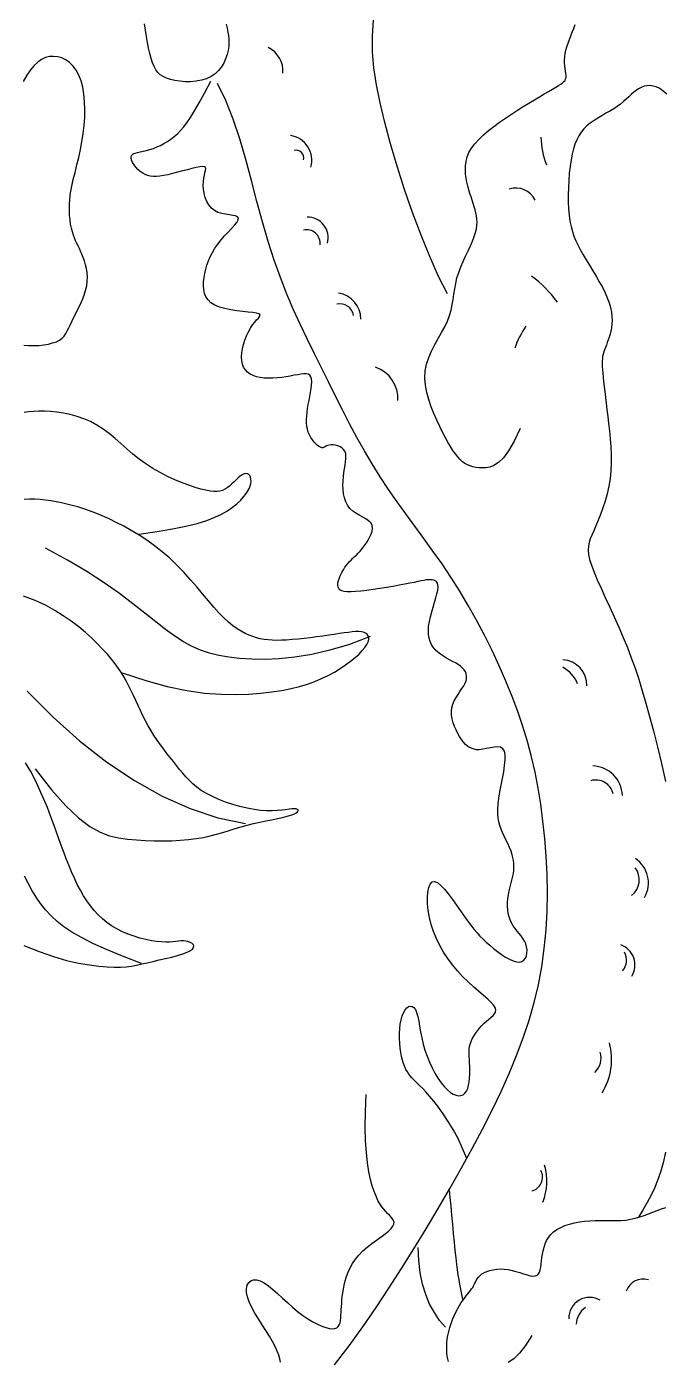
# Model space of a CAD drawing. Extents: x -66030 to 95157, y -13132 to 45879.
# Drawn here: x -26893.6 to -26828.5, y 32214.6 to 32351 of the extents above; entities that cross this region are included whole.
import ezdxf

# ---------------------------------------------------------------- set-up
doc = ezdxf.new("R2010")
doc.units = 0
doc.header["$LTSCALE"] = 100
doc.header["$MEASUREMENT"] = 0
doc.layers.add('7', color=105, linetype='CONTINUOUS')

msp = doc.modelspace()

# ---------------------------------------------------------------- linework, layer by layer
at = {"layer": '7'}
for points in [[(-26873.16, 32351.26), (-26873.07, 32350.84), (-26873, 32350.45), (-26872.94, 32350.08), (-26872.9, 32349.72), (-26872.89, 32349.36), (-26872.91, 32348.98), (-26872.97, 32348.57), (-26873.07, 32348.14), (-26873.22, 32347.71), (-26873.41, 32347.28), (-26873.65, 32346.88), (-26873.95, 32346.5), (-26874.3, 32346.17), (-26874.71, 32345.89), (-26875.18, 32345.67), (-26875.7, 32345.52), (-26876.24, 32345.42), (-26876.8, 32345.37), (-26877.36, 32345.37), (-26877.91, 32345.41), (-26878.42, 32345.49), (-26878.87, 32345.59), (-26879.27, 32345.73), (-26879.61, 32345.89), (-26879.9, 32346.09), (-26880.14, 32346.32), (-26880.35, 32346.6), (-26880.53, 32346.93), (-26880.69, 32347.31), (-26880.83, 32347.75), (-26880.96, 32348.25), (-26881.09, 32348.8), (-26881.21, 32349.39), (-26881.32, 32350), (-26881.41, 32350.64), (-26881.5, 32351.28)], [(-26850.56, 32323.7), (-26851.46, 32325.48), (-26852.36, 32327.5), (-26853.25, 32329.69), (-26854.12, 32332), (-26854.93, 32334.37), (-26855.69, 32336.73), (-26856.37, 32339.03), (-26856.96, 32341.2), (-26857.44, 32343.2), (-26857.81, 32345.05), (-26858.06, 32346.78), (-26858.2, 32348.44), (-26858.21, 32350.05), (-26858.11, 32351.66)], [(-26843.12, 32309.92), (-26843.73, 32308.63), (-26844.3, 32307.65), (-26844.83, 32306.93), (-26845.33, 32306.44), (-26845.8, 32306.14), (-26846.23, 32305.98), (-26846.63, 32305.91), (-26847, 32305.91), (-26847.34, 32305.92), (-26847.66, 32305.96), (-26847.96, 32306.02), (-26848.24, 32306.1), (-26848.5, 32306.21), (-26848.76, 32306.36), (-26849.01, 32306.54), (-26849.25, 32306.77), (-26849.5, 32307.03), (-26849.74, 32307.34), (-26849.99, 32307.69), (-26850.24, 32308.09), (-26850.5, 32308.54), (-26850.77, 32309.03), (-26851.05, 32309.57), (-26851.34, 32310.15), (-26851.64, 32310.78), (-26851.94, 32311.45), (-26852.22, 32312.15), (-26852.47, 32312.88), (-26852.67, 32313.61), (-26852.8, 32314.35), (-26852.86, 32315.09), (-26852.83, 32315.81), (-26852.69, 32316.51), (-26852.46, 32317.19), (-26852.18, 32317.85), (-26851.85, 32318.5), (-26851.5, 32319.12), (-26851.15, 32319.73), (-26850.83, 32320.33), (-26850.55, 32320.91), (-26850.34, 32321.48), (-26850.18, 32322.04), (-26850.07, 32322.59), (-26849.98, 32323.13), (-26849.9, 32323.67), (-26849.81, 32324.22), (-26849.71, 32324.76), (-26849.58, 32325.32), (-26849.4, 32325.88), (-26849.18, 32326.44), (-26848.94, 32327), (-26848.69, 32327.55), (-26848.44, 32328.08), (-26848.21, 32328.6), (-26847.99, 32329.08), (-26847.81, 32329.54), (-26847.68, 32329.95), (-26847.59, 32330.34), (-26847.54, 32330.69), (-26847.52, 32331.03), (-26847.54, 32331.35), (-26847.58, 32331.66), (-26847.64, 32331.96), (-26847.72, 32332.27), (-26847.81, 32332.59), (-26847.92, 32332.92), (-26848.02, 32333.25), (-26848.14, 32333.6), (-26848.25, 32333.96), (-26848.36, 32334.33), (-26848.46, 32334.71), (-26848.56, 32335.1), (-26848.63, 32335.51), (-26848.69, 32335.93), (-26848.72, 32336.35), (-26848.71, 32336.79), (-26848.65, 32337.23), (-26848.53, 32337.68), (-26848.35, 32338.13), (-26848.09, 32338.58), (-26847.76, 32339.03), (-26847.35, 32339.48), (-26846.88, 32339.93), (-26846.36, 32340.37), (-26845.8, 32340.81), (-26845.22, 32341.23), (-26844.62, 32341.65), (-26844.01, 32342.06), (-26843.4, 32342.45), (-26842.8, 32342.83), (-26842.23, 32343.19), (-26841.67, 32343.52), (-26841.15, 32343.84), (-26840.66, 32344.12), (-26840.22, 32344.38), (-26839.83, 32344.61), (-26839.49, 32344.8), (-26839.21, 32344.97), (-26838.97, 32345.11), (-26838.78, 32345.25), (-26838.64, 32345.38), (-26838.53, 32345.51), (-26838.47, 32345.65), (-26838.43, 32345.81), (-26838.43, 32346), (-26838.45, 32346.21), (-26838.48, 32346.45), (-26838.52, 32346.7), (-26838.56, 32346.98), (-26838.58, 32347.27), (-26838.59, 32347.58), (-26838.57, 32347.9), (-26838.52, 32348.24), (-26838.44, 32348.59), (-26838.34, 32348.94), (-26838.21, 32349.31), (-26838.08, 32349.68), (-26837.93, 32350.06), (-26837.79, 32350.44), (-26837.65, 32350.82), (-26837.51, 32351.21)], [(-26893.85, 32318.44), (-26893.35, 32318.41), (-26892.84, 32318.41), (-26892.32, 32318.43), (-26891.81, 32318.49), (-26891.33, 32318.56), (-26890.9, 32318.67), (-26890.52, 32318.8), (-26890.2, 32318.97), (-26889.94, 32319.16), (-26889.73, 32319.38), (-26889.55, 32319.63), (-26889.4, 32319.91), (-26889.25, 32320.22), (-26889.09, 32320.56), (-26888.92, 32320.93), (-26888.73, 32321.32), (-26888.51, 32321.74), (-26888.29, 32322.18), (-26888.07, 32322.63), (-26887.86, 32323.1), (-26887.68, 32323.57), (-26887.53, 32324.04), (-26887.42, 32324.51), (-26887.36, 32324.97), (-26887.35, 32325.42), (-26887.38, 32325.85), (-26887.45, 32326.27), (-26887.54, 32326.67), (-26887.65, 32327.05), (-26887.77, 32327.41), (-26887.91, 32327.73), (-26888.04, 32328.04), (-26888.17, 32328.32), (-26888.3, 32328.59), (-26888.43, 32328.85), (-26888.55, 32329.12), (-26888.66, 32329.4), (-26888.78, 32329.7), (-26888.88, 32330.03), (-26888.97, 32330.4), (-26889.06, 32330.8), (-26889.12, 32331.24), (-26889.17, 32331.72), (-26889.19, 32332.24), (-26889.18, 32332.79), (-26889.14, 32333.38), (-26889.06, 32334.01), (-26888.94, 32334.68), (-26888.79, 32335.37), (-26888.61, 32336.1), (-26888.43, 32336.86), (-26888.24, 32337.63), (-26888.07, 32338.43), (-26887.91, 32339.24), (-26887.77, 32340.07), (-26887.68, 32340.9), (-26887.62, 32341.73), (-26887.6, 32342.54), (-26887.63, 32343.33), (-26887.7, 32344.09), (-26887.82, 32344.8), (-26887.99, 32345.45), (-26888.22, 32346.03), (-26888.49, 32346.54), (-26888.81, 32346.97), (-26889.17, 32347.32), (-26889.55, 32347.6), (-26889.96, 32347.8), (-26890.38, 32347.92), (-26890.8, 32347.96), (-26891.22, 32347.94), (-26891.63, 32347.83), (-26892.03, 32347.65), (-26892.42, 32347.38), (-26892.8, 32347.02), (-26893.18, 32346.57), (-26893.55, 32346.03), (-26893.91, 32345.38)], [(-26848.58, 32235.33), (-26849, 32236.37), (-26849.47, 32237.36), (-26849.96, 32238.28), (-26850.47, 32239.12), (-26850.99, 32239.89), (-26851.48, 32240.58), (-26851.95, 32241.18), (-26852.38, 32241.7), (-26852.76, 32242.13), (-26853.08, 32242.48), (-26853.36, 32242.76), (-26853.61, 32243), (-26853.82, 32243.21), (-26854.01, 32243.39), (-26854.18, 32243.56), (-26854.34, 32243.75), (-26854.5, 32243.95), (-26854.65, 32244.18), (-26854.79, 32244.43), (-26854.92, 32244.71), (-26855.04, 32245.03), (-26855.15, 32245.37), (-26855.24, 32245.75), (-26855.32, 32246.17), (-26855.38, 32246.62), (-26855.42, 32247.11), (-26855.44, 32247.6), (-26855.44, 32248.1), (-26855.42, 32248.6), (-26855.37, 32249.07), (-26855.29, 32249.5), (-26855.18, 32249.9), (-26855.04, 32250.23), (-26854.88, 32250.51), (-26854.71, 32250.72), (-26854.52, 32250.85), (-26854.33, 32250.91), (-26854.15, 32250.88), (-26853.98, 32250.76), (-26853.83, 32250.55), (-26853.7, 32250.24), (-26853.59, 32249.84), (-26853.49, 32249.37), (-26853.39, 32248.84), (-26853.29, 32248.27), (-26853.17, 32247.66), (-26853.02, 32247.03), (-26852.85, 32246.4), (-26852.64, 32245.78), (-26852.39, 32245.17), (-26852.12, 32244.59), (-26851.83, 32244.04), (-26851.52, 32243.54), (-26851.2, 32243.08), (-26850.88, 32242.68), (-26850.56, 32242.35), (-26850.25, 32242.09), (-26849.96, 32241.9), (-26849.67, 32241.79), (-26849.41, 32241.74), (-26849.17, 32241.76), (-26848.95, 32241.85), (-26848.76, 32242), (-26848.61, 32242.21), (-26848.48, 32242.48), (-26848.39, 32242.81), (-26848.33, 32243.17), (-26848.28, 32243.55), (-26848.26, 32243.95), (-26848.26, 32244.35), (-26848.26, 32244.73), (-26848.28, 32245.1), (-26848.3, 32245.43), (-26848.32, 32245.74), (-26848.33, 32246.02), (-26848.33, 32246.28), (-26848.32, 32246.53), (-26848.29, 32246.78), (-26848.23, 32247.03), (-26848.14, 32247.29), (-26848.02, 32247.56), (-26847.87, 32247.83), (-26847.69, 32248.11), (-26847.49, 32248.39), (-26847.27, 32248.66), (-26847.04, 32248.92), (-26846.8, 32249.16), (-26846.55, 32249.38), (-26846.31, 32249.58), (-26846.08, 32249.76), (-26845.88, 32249.94), (-26845.73, 32250.11), (-26845.63, 32250.29), (-26845.6, 32250.49), (-26845.65, 32250.71), (-26845.81, 32250.97), (-26846.07, 32251.27), (-26846.43, 32251.61), (-26846.86, 32252), (-26847.36, 32252.42), (-26847.89, 32252.89), (-26848.44, 32253.39), (-26849, 32253.93), (-26849.54, 32254.51), (-26850.04, 32255.12), (-26850.51, 32255.76), (-26850.94, 32256.43), (-26851.33, 32257.11), (-26851.67, 32257.81), (-26851.96, 32258.53), (-26852.2, 32259.24), (-26852.38, 32259.96), (-26852.51, 32260.67), (-26852.58, 32261.35), (-26852.6, 32261.99), (-26852.56, 32262.55), (-26852.47, 32263.02), (-26852.32, 32263.37), (-26852.12, 32263.59), (-26851.87, 32263.64), (-26851.57, 32263.52), (-26851.22, 32263.24), (-26850.84, 32262.85), (-26850.44, 32262.36), (-26850.03, 32261.81), (-26849.62, 32261.23), (-26849.22, 32260.65), (-26848.84, 32260.1), (-26848.49, 32259.61), (-26848.16, 32259.16), (-26847.84, 32258.76), (-26847.53, 32258.4), (-26847.23, 32258.06), (-26846.91, 32257.74), (-26846.58, 32257.43), (-26846.23, 32257.12), (-26845.85, 32256.8), (-26845.45, 32256.49), (-26845.03, 32256.19), (-26844.62, 32255.92), (-26844.22, 32255.7), (-26843.85, 32255.53), (-26843.5, 32255.42), (-26843.2, 32255.39), (-26842.94, 32255.46), (-26842.74, 32255.59), (-26842.59, 32255.8), (-26842.48, 32256.05), (-26842.43, 32256.33), (-26842.42, 32256.64), (-26842.46, 32256.95), (-26842.54, 32257.26), (-26842.67, 32257.55), (-26842.83, 32257.82), (-26843.01, 32258.08), (-26843.21, 32258.33), (-26843.42, 32258.58), (-26843.63, 32258.84), (-26843.82, 32259.11), (-26843.99, 32259.4), (-26844.13, 32259.71), (-26844.24, 32260.04), (-26844.33, 32260.38), (-26844.38, 32260.74), (-26844.4, 32261.11), (-26844.4, 32261.5), (-26844.37, 32261.89), (-26844.32, 32262.29), (-26844.23, 32262.69), (-26844.14, 32263.1), (-26844.03, 32263.51), (-26843.93, 32263.92), (-26843.84, 32264.33), (-26843.78, 32264.74), (-26843.75, 32265.15), (-26843.76, 32265.55), (-26843.82, 32265.95), (-26843.92, 32266.35), (-26844.05, 32266.74), (-26844.22, 32267.12), (-26844.39, 32267.51), (-26844.58, 32267.88), (-26844.75, 32268.26), (-26844.92, 32268.63), (-26845.07, 32268.99), (-26845.19, 32269.36), (-26845.29, 32269.75), (-26845.35, 32270.15), (-26845.39, 32270.59), (-26845.39, 32271.06), (-26845.36, 32271.59), (-26845.29, 32272.17), (-26845.19, 32272.81), (-26845.06, 32273.49), (-26844.93, 32274.18), (-26844.8, 32274.86), (-26844.71, 32275.51), (-26844.65, 32276.09), (-26844.66, 32276.58), (-26844.73, 32276.96), (-26844.9, 32277.21), (-26845.14, 32277.35), (-26845.44, 32277.39), (-26845.79, 32277.37), (-26846.16, 32277.3), (-26846.55, 32277.22), (-26846.94, 32277.15), (-26847.3, 32277.1), (-26847.63, 32277.11), (-26847.93, 32277.18), (-26848.21, 32277.29), (-26848.46, 32277.45), (-26848.69, 32277.65), (-26848.91, 32277.88), (-26849.11, 32278.15), (-26849.31, 32278.46), (-26849.49, 32278.78), (-26849.67, 32279.13), (-26849.83, 32279.49), (-26849.96, 32279.87), (-26850.06, 32280.25), (-26850.12, 32280.64), (-26850.14, 32281.02), (-26850.1, 32281.39), (-26850, 32281.75), (-26849.85, 32282.1), (-26849.67, 32282.43), (-26849.47, 32282.75), (-26849.27, 32283.06), (-26849.07, 32283.36), (-26848.89, 32283.64), (-26848.75, 32283.91), (-26848.65, 32284.16), (-26848.6, 32284.4), (-26848.59, 32284.64), (-26848.63, 32284.86), (-26848.71, 32285.06), (-26848.84, 32285.26), (-26849, 32285.45), (-26849.21, 32285.63), (-26849.46, 32285.8), (-26849.73, 32285.97), (-26850.03, 32286.13), (-26850.34, 32286.3), (-26850.66, 32286.47), (-26850.97, 32286.66), (-26851.27, 32286.86), (-26851.54, 32287.07), (-26851.79, 32287.31), (-26852, 32287.57), (-26852.18, 32287.86), (-26852.32, 32288.17), (-26852.43, 32288.52), (-26852.49, 32288.89), (-26852.5, 32289.29), (-26852.48, 32289.73), (-26852.4, 32290.2), (-26852.29, 32290.69), (-26852.16, 32291.19), (-26852.01, 32291.69), (-26851.86, 32292.18), (-26851.73, 32292.63), (-26851.62, 32293.05), (-26851.54, 32293.41), (-26851.51, 32293.71), (-26851.53, 32293.95), (-26851.58, 32294.14), (-26851.67, 32294.28), (-26851.79, 32294.38), (-26851.94, 32294.44), (-26852.1, 32294.47), (-26852.29, 32294.48), (-26852.49, 32294.47), (-26852.71, 32294.45), (-26852.96, 32294.41), (-26853.25, 32294.35), (-26853.57, 32294.29), (-26853.96, 32294.21), (-26854.39, 32294.12), (-26854.9, 32294.02), (-26855.48, 32293.91), (-26856.11, 32293.79), (-26856.77, 32293.68), (-26857.45, 32293.57), (-26858.13, 32293.47), (-26858.78, 32293.39), (-26859.39, 32293.32), (-26859.94, 32293.27), (-26860.4, 32293.25), (-26860.79, 32293.25), (-26861.11, 32293.29), (-26861.35, 32293.35), (-26861.54, 32293.45), (-26861.66, 32293.57), (-26861.73, 32293.73), (-26861.76, 32293.92), (-26861.74, 32294.15), (-26861.68, 32294.4), (-26861.59, 32294.67), (-26861.47, 32294.95), (-26861.34, 32295.23), (-26861.19, 32295.49), (-26861.03, 32295.75), (-26860.87, 32295.97), (-26860.71, 32296.17), (-26860.56, 32296.34), (-26860.4, 32296.49), (-26860.24, 32296.64), (-26860.07, 32296.8), (-26859.89, 32296.97), (-26859.69, 32297.18), (-26859.47, 32297.41), (-26859.23, 32297.7), (-26858.99, 32298.02), (-26858.75, 32298.36), (-26858.54, 32298.72), (-26858.37, 32299.07), (-26858.26, 32299.42), (-26858.21, 32299.75), (-26858.25, 32300.04), (-26858.39, 32300.29), (-26858.61, 32300.5), (-26858.89, 32300.7), (-26859.21, 32300.88), (-26859.56, 32301.07), (-26859.9, 32301.27), (-26860.23, 32301.5), (-26860.52, 32301.77), (-26860.76, 32302.09), (-26860.94, 32302.45), (-26861.07, 32302.84), (-26861.16, 32303.26), (-26861.21, 32303.69), (-26861.23, 32304.13), (-26861.22, 32304.57), (-26861.18, 32305), (-26861.13, 32305.42), (-26861.07, 32305.81), (-26861.01, 32306.18), (-26860.96, 32306.53), (-26860.93, 32306.85), (-26860.92, 32307.14), (-26860.95, 32307.39), (-26861.03, 32307.62), (-26861.16, 32307.8), (-26861.33, 32307.95), (-26861.53, 32308.07), (-26861.75, 32308.16), (-26861.99, 32308.22), (-26862.22, 32308.25), (-26862.44, 32308.26), (-26862.63, 32308.24), (-26862.79, 32308.2), (-26862.92, 32308.15), (-26863.02, 32308.09), (-26863.12, 32308.03), (-26863.21, 32307.99), (-26863.3, 32307.97), (-26863.4, 32307.97), (-26863.52, 32308.01), (-26863.67, 32308.09), (-26863.83, 32308.21), (-26864, 32308.36), (-26864.18, 32308.55), (-26864.35, 32308.77), (-26864.51, 32309.01), (-26864.66, 32309.28), (-26864.77, 32309.56), (-26864.86, 32309.86), (-26864.92, 32310.18), (-26864.94, 32310.51), (-26864.95, 32310.85), (-26864.93, 32311.21), (-26864.89, 32311.58), (-26864.84, 32311.97), (-26864.77, 32312.37), (-26864.7, 32312.78), (-26864.61, 32313.2), (-26864.54, 32313.62), (-26864.48, 32314.01), (-26864.43, 32314.38), (-26864.42, 32314.71), (-26864.44, 32314.99), (-26864.5, 32315.21), (-26864.61, 32315.37), (-26864.77, 32315.47), (-26864.98, 32315.51), (-26865.23, 32315.52), (-26865.52, 32315.49), (-26865.85, 32315.43), (-26866.21, 32315.37), (-26866.61, 32315.29), (-26867.03, 32315.22), (-26867.47, 32315.16), (-26867.93, 32315.11), (-26868.39, 32315.08), (-26868.84, 32315.07), (-26869.28, 32315.08), (-26869.69, 32315.13), (-26870.08, 32315.21), (-26870.42, 32315.34), (-26870.73, 32315.5), (-26870.99, 32315.7), (-26871.2, 32315.94), (-26871.38, 32316.21), (-26871.5, 32316.52), (-26871.57, 32316.86), (-26871.6, 32317.24), (-26871.57, 32317.65), (-26871.5, 32318.08), (-26871.4, 32318.52), (-26871.25, 32318.97), (-26871.08, 32319.4), (-26870.89, 32319.81), (-26870.68, 32320.18), (-26870.47, 32320.51), (-26870.25, 32320.8), (-26870.05, 32321.03), (-26869.87, 32321.22), (-26869.75, 32321.37), (-26869.69, 32321.49), (-26869.71, 32321.58), (-26869.84, 32321.66), (-26870.08, 32321.72), (-26870.45, 32321.78), (-26870.92, 32321.83), (-26871.47, 32321.9), (-26872.07, 32321.97), (-26872.69, 32322.07), (-26873.29, 32322.19), (-26873.84, 32322.34), (-26874.33, 32322.54), (-26874.72, 32322.78), (-26875.02, 32323.07), (-26875.23, 32323.39), (-26875.37, 32323.74), (-26875.45, 32324.12), (-26875.48, 32324.51), (-26875.47, 32324.93), (-26875.42, 32325.35), (-26875.35, 32325.77), (-26875.26, 32326.2), (-26875.14, 32326.63), (-26874.98, 32327.06), (-26874.8, 32327.49), (-26874.58, 32327.92), (-26874.32, 32328.35), (-26874.02, 32328.78), (-26873.68, 32329.2), (-26873.32, 32329.61), (-26872.95, 32330), (-26872.61, 32330.36), (-26872.32, 32330.7), (-26872.09, 32330.99), (-26871.94, 32331.24), (-26871.91, 32331.43), (-26872, 32331.56), (-26872.2, 32331.65), (-26872.49, 32331.71), (-26872.83, 32331.76), (-26873.22, 32331.82), (-26873.62, 32331.9), (-26874.01, 32332.02), (-26874.37, 32332.21), (-26874.68, 32332.46), (-26874.94, 32332.78), (-26875.14, 32333.14), (-26875.3, 32333.54), (-26875.41, 32333.96), (-26875.48, 32334.38), (-26875.51, 32334.78), (-26875.5, 32335.17), (-26875.46, 32335.51), (-26875.39, 32335.82), (-26875.33, 32336.08), (-26875.28, 32336.29), (-26875.26, 32336.46), (-26875.29, 32336.59), (-26875.39, 32336.66), (-26875.58, 32336.69), (-26875.86, 32336.66), (-26876.23, 32336.6), (-26876.66, 32336.5), (-26877.13, 32336.38), (-26877.64, 32336.25), (-26878.15, 32336.11), (-26878.65, 32335.98), (-26879.13, 32335.87), (-26879.56, 32335.78), (-26879.95, 32335.72), (-26880.3, 32335.69), (-26880.62, 32335.68), (-26880.92, 32335.71), (-26881.19, 32335.78), (-26881.45, 32335.88), (-26881.7, 32336.02), (-26881.95, 32336.2), (-26882.18, 32336.41), (-26882.4, 32336.64), (-26882.58, 32336.88), (-26882.73, 32337.12), (-26882.83, 32337.35), (-26882.88, 32337.56), (-26882.87, 32337.74), (-26882.8, 32337.88), (-26882.66, 32337.99), (-26882.46, 32338.08), (-26882.22, 32338.15), (-26881.95, 32338.21), (-26881.64, 32338.28), (-26881.31, 32338.35), (-26880.96, 32338.44), (-26880.61, 32338.56), (-26880.25, 32338.7), (-26879.89, 32338.86), (-26879.53, 32339.05), (-26879.17, 32339.27), (-26878.82, 32339.51), (-26878.48, 32339.77), (-26878.15, 32340.06), (-26877.84, 32340.37), (-26877.52, 32340.74), (-26877.18, 32341.18), (-26876.82, 32341.72), (-26876.4, 32342.39), (-26875.93, 32343.21), (-26875.37, 32344.21), (-26874.72, 32345.42)], [(-26862.1, 32214.24), (-26860.61, 32216.18), (-26859.2, 32218.14), (-26857.85, 32220.1), (-26856.55, 32222.08), (-26855.26, 32224.08), (-26853.99, 32226.11), (-26852.74, 32228.16), (-26851.5, 32230.22), (-26850.3, 32232.27), (-26849.14, 32234.31), (-26848.03, 32236.34), (-26846.97, 32238.33), (-26845.98, 32240.28), (-26845.07, 32242.18), (-26844.23, 32244.03), (-26843.48, 32245.86), (-26842.8, 32247.67), (-26842.2, 32249.47), (-26841.68, 32251.27), (-26841.25, 32253.09), (-26840.91, 32254.92), (-26840.65, 32256.79), (-26840.47, 32258.69), (-26840.37, 32260.59), (-26840.34, 32262.49), (-26840.37, 32264.37), (-26840.46, 32266.23), (-26840.6, 32268.05), (-26840.79, 32269.82), (-26841.02, 32271.53), (-26841.29, 32273.18), (-26841.6, 32274.8), (-26841.97, 32276.37), (-26842.38, 32277.93), (-26842.85, 32279.47), (-26843.37, 32281.01), (-26843.94, 32282.55), (-26844.57, 32284.11), (-26845.26, 32285.68), (-26845.99, 32287.25), (-26846.76, 32288.81), (-26847.58, 32290.34), (-26848.42, 32291.85), (-26849.3, 32293.31), (-26850.19, 32294.73), (-26851.1, 32296.1), (-26852.03, 32297.41), (-26852.95, 32298.69), (-26853.88, 32299.95), (-26854.8, 32301.2), (-26855.7, 32302.45), (-26856.58, 32303.71), (-26857.43, 32304.99), (-26858.25, 32306.31), (-26859.04, 32307.65), (-26859.8, 32309.02), (-26860.55, 32310.42), (-26861.28, 32311.83), (-26861.99, 32313.25), (-26862.71, 32314.69), (-26863.42, 32316.13), (-26864.14, 32317.57), (-26864.86, 32319.03), (-26865.57, 32320.53), (-26866.28, 32322.07), (-26866.96, 32323.67), (-26867.63, 32325.36), (-26868.27, 32327.14), (-26868.88, 32329.03), (-26869.46, 32331.04), (-26870.02, 32333.14), (-26870.58, 32335.27), (-26871.16, 32337.42), (-26871.78, 32339.52), (-26872.45, 32341.54), (-26873.2, 32343.44), (-26874.04, 32345.18)], [(-26828.13, 32344.11), (-26828.5, 32344.42), (-26828.86, 32344.66), (-26829.21, 32344.83), (-26829.54, 32344.93), (-26829.86, 32344.97), (-26830.16, 32344.96), (-26830.46, 32344.9), (-26830.74, 32344.79), (-26831.01, 32344.65), (-26831.26, 32344.48), (-26831.51, 32344.29), (-26831.76, 32344.07), (-26832.01, 32343.84), (-26832.27, 32343.59), (-26832.55, 32343.34), (-26832.86, 32343.09), (-26833.19, 32342.85), (-26833.55, 32342.61), (-26833.94, 32342.37), (-26834.35, 32342.14), (-26834.76, 32341.9), (-26835.17, 32341.66), (-26835.57, 32341.4), (-26835.95, 32341.14), (-26836.3, 32340.85), (-26836.61, 32340.54), (-26836.89, 32340.21), (-26837.13, 32339.85), (-26837.34, 32339.44), (-26837.52, 32339), (-26837.68, 32338.51), (-26837.81, 32337.97), (-26837.92, 32337.37), (-26838.02, 32336.72), (-26838.1, 32336.02), (-26838.15, 32335.29), (-26838.19, 32334.54), (-26838.21, 32333.8), (-26838.2, 32333.07), (-26838.17, 32332.37), (-26838.11, 32331.72), (-26838.03, 32331.12), (-26837.92, 32330.57), (-26837.78, 32330.06), (-26837.62, 32329.58), (-26837.42, 32329.11), (-26837.2, 32328.64), (-26836.95, 32328.17), (-26836.67, 32327.68), (-26836.36, 32327.16), (-26836.03, 32326.62), (-26835.69, 32326.06), (-26835.35, 32325.5), (-26835.03, 32324.93), (-26834.72, 32324.36), (-26834.44, 32323.81), (-26834.21, 32323.28), (-26834.03, 32322.77), (-26833.89, 32322.28), (-26833.8, 32321.82), (-26833.75, 32321.39), (-26833.73, 32320.98), (-26833.74, 32320.59), (-26833.78, 32320.23), (-26833.84, 32319.89), (-26833.92, 32319.57), (-26834.01, 32319.27), (-26834.11, 32318.99), (-26834.21, 32318.72), (-26834.31, 32318.46), (-26834.41, 32318.22), (-26834.5, 32317.98), (-26834.58, 32317.76), (-26834.64, 32317.53), (-26834.69, 32317.3), (-26834.72, 32317.07), (-26834.73, 32316.82), (-26834.73, 32316.56), (-26834.73, 32316.26), (-26834.7, 32315.94), (-26834.67, 32315.58), (-26834.64, 32315.17), (-26834.59, 32314.73), (-26834.53, 32314.24), (-26834.47, 32313.7), (-26834.4, 32313.13), (-26834.33, 32312.52), (-26834.25, 32311.86), (-26834.16, 32311.17), (-26834.08, 32310.44), (-26833.99, 32309.68), (-26833.91, 32308.89), (-26833.86, 32308.08), (-26833.82, 32307.26), (-26833.82, 32306.44), (-26833.85, 32305.62), (-26833.93, 32304.82), (-26834.06, 32304.03), (-26834.23, 32303.26), (-26834.44, 32302.52), (-26834.66, 32301.82), (-26834.9, 32301.16), (-26835.15, 32300.55), (-26835.38, 32299.99), (-26835.6, 32299.48), (-26835.8, 32299.04), (-26835.96, 32298.65), (-26836.08, 32298.27), (-26836.15, 32297.9), (-26836.17, 32297.5), (-26836.13, 32297.06), (-26836.02, 32296.55), (-26835.84, 32295.96), (-26835.57, 32295.26), (-26835.24, 32294.47), (-26834.85, 32293.61), (-26834.42, 32292.67), (-26833.96, 32291.69), (-26833.5, 32290.67), (-26833.03, 32289.64), (-26832.58, 32288.59), (-26832.16, 32287.55), (-26831.76, 32286.51), (-26831.37, 32285.43), (-26831, 32284.31), (-26830.64, 32283.13), (-26830.27, 32281.86), (-26829.89, 32280.5), (-26829.5, 32279.02), (-26829.08, 32277.41), (-26828.66, 32275.69), (-26828.25, 32273.87)], [(-26882.08, 32299.14), (-26880.23, 32299.4), (-26878.64, 32299.67), (-26877.28, 32299.95), (-26876.12, 32300.24), (-26875.15, 32300.54), (-26874.32, 32300.86), (-26873.63, 32301.19), (-26873.03, 32301.53), (-26872.51, 32301.88), (-26872.06, 32302.25), (-26871.68, 32302.61), (-26871.36, 32302.97), (-26871.1, 32303.32), (-26870.9, 32303.66), (-26870.76, 32303.98), (-26870.66, 32304.27), (-26870.62, 32304.54), (-26870.63, 32304.77), (-26870.67, 32304.97), (-26870.75, 32305.13), (-26870.86, 32305.24), (-26870.99, 32305.31), (-26871.15, 32305.33), (-26871.33, 32305.29), (-26871.52, 32305.2), (-26871.72, 32305.06), (-26871.93, 32304.88), (-26872.14, 32304.68), (-26872.36, 32304.47), (-26872.59, 32304.26), (-26872.82, 32304.05), (-26873.05, 32303.87), (-26873.29, 32303.73), (-26873.53, 32303.61), (-26873.8, 32303.53), (-26874.09, 32303.49), (-26874.42, 32303.49), (-26874.8, 32303.53), (-26875.24, 32303.62), (-26875.75, 32303.74), (-26876.34, 32303.91), (-26876.99, 32304.13), (-26877.68, 32304.39), (-26878.41, 32304.69), (-26879.16, 32305.04), (-26879.92, 32305.42), (-26880.66, 32305.84), (-26881.37, 32306.31), (-26882.05, 32306.8), (-26882.7, 32307.32), (-26883.32, 32307.86), (-26883.92, 32308.39), (-26884.52, 32308.92), (-26885.13, 32309.41), (-26885.74, 32309.87), (-26886.37, 32310.28), (-26887.03, 32310.63), (-26887.71, 32310.93), (-26888.41, 32311.17), (-26889.1, 32311.36), (-26889.79, 32311.5), (-26890.46, 32311.6), (-26891.11, 32311.67), (-26891.73, 32311.7), (-26892.3, 32311.7), (-26892.84, 32311.68), (-26893.35, 32311.62), (-26893.82, 32311.55)], [(-26883.81, 32284.95), (-26881.38, 32284.17), (-26879.18, 32283.58), (-26877.18, 32283.17), (-26875.37, 32282.9), (-26873.72, 32282.77), (-26872.23, 32282.74), (-26870.88, 32282.78), (-26869.65, 32282.88), (-26868.52, 32283.01), (-26867.49, 32283.17), (-26866.54, 32283.35), (-26865.66, 32283.57), (-26864.86, 32283.81), (-26864.11, 32284.08), (-26863.41, 32284.37), (-26862.74, 32284.69), (-26862.11, 32285.03), (-26861.52, 32285.39), (-26860.96, 32285.77), (-26860.45, 32286.14), (-26859.99, 32286.52), (-26859.59, 32286.88), (-26859.25, 32287.23), (-26858.98, 32287.56), (-26858.79, 32287.86), (-26858.66, 32288.13), (-26858.6, 32288.37), (-26858.6, 32288.59), (-26858.66, 32288.76), (-26858.77, 32288.91), (-26858.92, 32289.03), (-26859.12, 32289.11), (-26859.35, 32289.16), (-26859.62, 32289.18), (-26859.94, 32289.18), (-26860.29, 32289.15), (-26860.68, 32289.1), (-26861.12, 32289.04), (-26861.6, 32288.97), (-26862.12, 32288.89), (-26862.69, 32288.8), (-26863.3, 32288.72), (-26863.92, 32288.63), (-26864.56, 32288.55), (-26865.2, 32288.48), (-26865.82, 32288.41), (-26866.42, 32288.36), (-26866.99, 32288.31), (-26867.52, 32288.29), (-26868, 32288.28), (-26868.46, 32288.29), (-26868.88, 32288.33), (-26869.29, 32288.38), (-26869.68, 32288.45), (-26870.06, 32288.55), (-26870.44, 32288.67), (-26870.83, 32288.81), (-26871.22, 32288.99), (-26871.62, 32289.21), (-26872.04, 32289.47), (-26872.47, 32289.78), (-26872.92, 32290.15), (-26873.39, 32290.59), (-26873.9, 32291.1), (-26874.42, 32291.68), (-26874.98, 32292.33), (-26875.57, 32293.02), (-26876.18, 32293.75), (-26876.83, 32294.49), (-26877.5, 32295.24), (-26878.21, 32295.97), (-26878.94, 32296.67), (-26879.7, 32297.33), (-26880.48, 32297.94), (-26881.27, 32298.51), (-26882.07, 32299.03), (-26882.86, 32299.51), (-26883.64, 32299.94), (-26884.4, 32300.34), (-26885.13, 32300.69), (-26885.83, 32301), (-26886.49, 32301.28), (-26887.13, 32301.52), (-26887.73, 32301.72), (-26888.32, 32301.91), (-26888.89, 32302.07), (-26889.45, 32302.2), (-26890, 32302.33), (-26890.55, 32302.44), (-26891.09, 32302.53), (-26891.63, 32302.61), (-26892.18, 32302.66), (-26892.72, 32302.7), (-26893.27, 32302.71), (-26893.82, 32302.69)], [(-26858.45, 32288.67), (-26860.57, 32287.87), (-26862.56, 32287.27), (-26864.42, 32286.84), (-26866.14, 32286.55), (-26867.74, 32286.39), (-26869.21, 32286.33), (-26870.56, 32286.35), (-26871.79, 32286.44), (-26872.91, 32286.56), (-26873.93, 32286.74), (-26874.88, 32286.98), (-26875.78, 32287.28), (-26876.65, 32287.67), (-26877.52, 32288.14), (-26878.42, 32288.7), (-26879.36, 32289.38), (-26880.37, 32290.16), (-26881.47, 32291.05), (-26882.7, 32292.02), (-26884.08, 32293.07), (-26885.64, 32294.17), (-26887.4, 32295.32), (-26889.39, 32296.49), (-26891.64, 32297.69)], [(-26892.7, 32275.14), (-26891.02, 32273.02), (-26889.55, 32271.37), (-26888.25, 32270.15), (-26887.09, 32269.27), (-26886.04, 32268.68), (-26885.08, 32268.32), (-26884.16, 32268.1), (-26883.25, 32267.98), (-26882.34, 32267.89), (-26881.43, 32267.83), (-26880.51, 32267.8), (-26879.61, 32267.79), (-26878.72, 32267.8), (-26877.86, 32267.85), (-26877.03, 32267.92), (-26876.24, 32268.02), (-26875.5, 32268.15), (-26874.8, 32268.31), (-26874.14, 32268.48), (-26873.5, 32268.66), (-26872.87, 32268.85), (-26872.26, 32269.04), (-26871.64, 32269.22), (-26871.02, 32269.39), (-26870.38, 32269.55), (-26869.74, 32269.7), (-26869.11, 32269.83), (-26868.5, 32269.95), (-26867.93, 32270.07), (-26867.4, 32270.18), (-26866.94, 32270.3), (-26866.55, 32270.41), (-26866.24, 32270.53), (-26866.02, 32270.65), (-26865.88, 32270.76), (-26865.81, 32270.86), (-26865.81, 32270.95), (-26865.88, 32271.01), (-26866.01, 32271.06), (-26866.2, 32271.07), (-26866.44, 32271.06), (-26866.74, 32271.02), (-26867.09, 32270.97), (-26867.49, 32270.92), (-26867.95, 32270.88), (-26868.46, 32270.85), (-26869.03, 32270.85), (-26869.65, 32270.9), (-26870.32, 32270.99), (-26871.03, 32271.12), (-26871.76, 32271.3), (-26872.5, 32271.51), (-26873.22, 32271.75), (-26873.92, 32272.02), (-26874.58, 32272.31), (-26875.18, 32272.62), (-26875.71, 32272.94), (-26876.17, 32273.28), (-26876.58, 32273.62), (-26876.95, 32273.98), (-26877.29, 32274.34), (-26877.61, 32274.72), (-26877.92, 32275.1), (-26878.23, 32275.5), (-26878.55, 32275.9), (-26878.88, 32276.31), (-26879.22, 32276.73), (-26879.55, 32277.16), (-26879.89, 32277.61), (-26880.22, 32278.07), (-26880.54, 32278.54), (-26880.84, 32279.03), (-26881.13, 32279.54), (-26881.41, 32280.05), (-26881.67, 32280.58), (-26881.93, 32281.1), (-26882.17, 32281.63), (-26882.41, 32282.15), (-26882.64, 32282.65), (-26882.88, 32283.14), (-26883.11, 32283.61), (-26883.35, 32284.07), (-26883.6, 32284.52), (-26883.88, 32284.97), (-26884.18, 32285.42), (-26884.51, 32285.88), (-26884.89, 32286.36), (-26885.31, 32286.86), (-26885.79, 32287.38), (-26886.32, 32287.93), (-26886.9, 32288.5), (-26887.54, 32289.07), (-26888.24, 32289.65), (-26889, 32290.23), (-26889.81, 32290.79), (-26890.69, 32291.34), (-26891.63, 32291.87), (-26892.68, 32292.36), (-26893.87, 32292.81)], [(-26893.5, 32283.1), (-26890.86, 32280.43), (-26888.15, 32278), (-26885.37, 32275.83), (-26882.55, 32273.95), (-26879.7, 32272.36), (-26876.85, 32271.09), (-26874.01, 32270.15), (-26871.2, 32269.57)], [(-26893.83, 32257.1), (-26892.27, 32256.47), (-26890.81, 32255.97), (-26889.47, 32255.58), (-26888.25, 32255.31), (-26887.15, 32255.11), (-26886.17, 32254.98), (-26885.33, 32254.91), (-26884.6, 32254.88), (-26883.96, 32254.89), (-26883.38, 32254.93), (-26882.85, 32255), (-26882.33, 32255.1), (-26881.8, 32255.21), (-26881.24, 32255.34), (-26880.64, 32255.47), (-26880, 32255.62), (-26879.36, 32255.77), (-26878.73, 32255.92), (-26878.14, 32256.08), (-26877.61, 32256.25), (-26877.16, 32256.41), (-26876.82, 32256.58), (-26876.6, 32256.74), (-26876.49, 32256.9), (-26876.48, 32257.05), (-26876.54, 32257.19), (-26876.68, 32257.32), (-26876.86, 32257.42), (-26877.07, 32257.5), (-26877.3, 32257.55), (-26877.54, 32257.57), (-26877.78, 32257.56), (-26878.03, 32257.54), (-26878.31, 32257.5), (-26878.62, 32257.47), (-26878.96, 32257.45), (-26879.34, 32257.44), (-26879.78, 32257.46), (-26880.27, 32257.51), (-26880.81, 32257.59), (-26881.38, 32257.71), (-26881.98, 32257.86), (-26882.58, 32258.04), (-26883.18, 32258.26), (-26883.77, 32258.5), (-26884.34, 32258.79), (-26884.87, 32259.1), (-26885.36, 32259.45), (-26885.82, 32259.83), (-26886.26, 32260.24), (-26886.66, 32260.68), (-26887.04, 32261.15), (-26887.4, 32261.66), (-26887.75, 32262.19), (-26888.07, 32262.75), (-26888.38, 32263.34), (-26888.68, 32263.97), (-26888.97, 32264.63), (-26889.26, 32265.32), (-26889.55, 32266.05), (-26889.84, 32266.82), (-26890.13, 32267.63), (-26890.44, 32268.47), (-26890.75, 32269.36), (-26891.09, 32270.26), (-26891.44, 32271.19), (-26891.82, 32272.12), (-26892.23, 32273.05), (-26892.67, 32273.97), (-26893.14, 32274.88), (-26893.66, 32275.76)], [(-26881.82, 32255.25), (-26883.75, 32256), (-26885.4, 32256.69), (-26886.78, 32257.31), (-26887.95, 32257.9), (-26888.93, 32258.46), (-26889.75, 32259.01), (-26890.45, 32259.56), (-26891.06, 32260.13), (-26891.62, 32260.74), (-26892.13, 32261.38), (-26892.59, 32262.05), (-26893.02, 32262.74), (-26893.41, 32263.46), (-26893.78, 32264.2)], [(-26867.62, 32214.52), (-26867.67, 32214.86), (-26867.78, 32215.24), (-26867.94, 32215.66), (-26868.15, 32216.12), (-26868.42, 32216.62), (-26868.74, 32217.17), (-26869.1, 32217.74), (-26869.48, 32218.34), (-26869.86, 32218.94), (-26870.22, 32219.54), (-26870.54, 32220.12), (-26870.8, 32220.67), (-26870.99, 32221.19), (-26871.08, 32221.65), (-26871.08, 32222.05), (-26871.01, 32222.39), (-26870.86, 32222.65), (-26870.64, 32222.83), (-26870.37, 32222.92), (-26870.05, 32222.92), (-26869.68, 32222.82), (-26869.28, 32222.61), (-26868.85, 32222.31), (-26868.39, 32221.94), (-26867.91, 32221.52), (-26867.41, 32221.07), (-26866.9, 32220.6), (-26866.38, 32220.13), (-26865.86, 32219.7), (-26865.33, 32219.3), (-26864.82, 32218.95), (-26864.32, 32218.65), (-26863.84, 32218.39), (-26863.39, 32218.19), (-26862.98, 32218.05), (-26862.62, 32217.96), (-26862.31, 32217.93), (-26862.06, 32217.96), (-26861.87, 32218.04), (-26861.72, 32218.17), (-26861.61, 32218.35), (-26861.53, 32218.55), (-26861.48, 32218.79), (-26861.45, 32219.05), (-26861.43, 32219.32), (-26861.41, 32219.61), (-26861.4, 32219.9), (-26861.38, 32220.21), (-26861.36, 32220.53), (-26861.34, 32220.86), (-26861.3, 32221.22), (-26861.25, 32221.59), (-26861.19, 32221.98), (-26861.11, 32222.39), (-26861.01, 32222.82), (-26860.88, 32223.26), (-26860.71, 32223.71), (-26860.51, 32224.16), (-26860.26, 32224.61), (-26859.96, 32225.05), (-26859.61, 32225.47), (-26859.19, 32225.88), (-26858.74, 32226.28), (-26858.27, 32226.65), (-26857.79, 32227), (-26857.34, 32227.33), (-26856.92, 32227.64), (-26856.57, 32227.92), (-26856.3, 32228.18), (-26856.12, 32228.41), (-26856.03, 32228.62), (-26856.01, 32228.81), (-26856.06, 32229), (-26856.17, 32229.17), (-26856.31, 32229.35), (-26856.48, 32229.53), (-26856.67, 32229.71), (-26856.86, 32229.91), (-26857.06, 32230.14), (-26857.26, 32230.39), (-26857.46, 32230.69), (-26857.66, 32231.05), (-26857.85, 32231.47), (-26858.04, 32231.96), (-26858.23, 32232.53), (-26858.41, 32233.2), (-26858.58, 32233.98), (-26858.72, 32234.89), (-26858.83, 32235.94), (-26858.91, 32237.14), (-26858.95, 32238.52), (-26858.93, 32240.09), (-26858.86, 32241.87)], [(-26828.28, 32235.99), (-26828.52, 32234.9), (-26828.78, 32233.94), (-26829.07, 32233.09), (-26829.39, 32232.3), (-26829.74, 32231.57), (-26830.13, 32230.84), (-26830.56, 32230.11), (-26831.02, 32229.33)], [(-26850.37, 32232.15), (-26850.3, 32231.35), (-26850.22, 32230.47), (-26850.13, 32229.55), (-26850.04, 32228.61), (-26849.95, 32227.68), (-26849.86, 32226.77), (-26849.78, 32225.93), (-26849.7, 32225.17), (-26849.62, 32224.51), (-26849.55, 32223.94), (-26849.48, 32223.43), (-26849.4, 32222.95), (-26849.32, 32222.48), (-26849.22, 32221.98), (-26849.12, 32221.44), (-26848.99, 32220.82)], [(-26850.43, 32214.6), (-26850.51, 32214.85), (-26850.57, 32215.14), (-26850.61, 32215.44), (-26850.63, 32215.77), (-26850.63, 32216.12), (-26850.61, 32216.49), (-26850.57, 32216.87), (-26850.51, 32217.26), (-26850.42, 32217.66), (-26850.31, 32218.06), (-26850.17, 32218.47), (-26850.02, 32218.87), (-26849.86, 32219.26), (-26849.68, 32219.63), (-26849.5, 32219.99), (-26849.32, 32220.31), (-26849.14, 32220.61), (-26848.96, 32220.87), (-26848.79, 32221.11), (-26848.63, 32221.31), (-26848.48, 32221.5), (-26848.33, 32221.67), (-26848.2, 32221.84), (-26848.08, 32222), (-26847.97, 32222.16), (-26847.88, 32222.33), (-26847.79, 32222.51), (-26847.7, 32222.69), (-26847.61, 32222.87), (-26847.5, 32223.05), (-26847.37, 32223.22), (-26847.21, 32223.38), (-26847.02, 32223.54), (-26846.78, 32223.67), (-26846.51, 32223.79), (-26846.21, 32223.89), (-26845.88, 32223.97), (-26845.52, 32224.02), (-26845.15, 32224.04), (-26844.76, 32224.03), (-26844.36, 32223.98), (-26843.95, 32223.9), (-26843.55, 32223.79), (-26843.16, 32223.67), (-26842.78, 32223.54), (-26842.42, 32223.43), (-26842.1, 32223.35), (-26841.82, 32223.31), (-26841.58, 32223.33), (-26841.39, 32223.4), (-26841.25, 32223.54), (-26841.14, 32223.73), (-26841.07, 32223.96), (-26841.01, 32224.24), (-26840.97, 32224.54), (-26840.93, 32224.87), (-26840.89, 32225.21), (-26840.84, 32225.56), (-26840.77, 32225.91), (-26840.68, 32226.26), (-26840.56, 32226.61), (-26840.41, 32226.94), (-26840.22, 32227.26), (-26839.98, 32227.56), (-26839.7, 32227.83), (-26839.36, 32228.07), (-26838.97, 32228.29), (-26838.54, 32228.47), (-26838.07, 32228.62), (-26837.58, 32228.75), (-26837.06, 32228.85), (-26836.53, 32228.92), (-26835.99, 32228.97), (-26835.46, 32228.99), (-26834.92, 32228.99), (-26834.39, 32228.99), (-26833.86, 32228.98), (-26833.34, 32228.99), (-26832.83, 32229), (-26832.33, 32229.04), (-26831.84, 32229.12), (-26831.37, 32229.22), (-26830.9, 32229.36), (-26830.45, 32229.52), (-26830, 32229.69), (-26829.56, 32229.86), (-26829.12, 32230.03), (-26828.67, 32230.18), (-26828.23, 32230.31)], [(-26850.75, 32218.11), (-26851.35, 32218.79), (-26851.89, 32219.58), (-26852.37, 32220.46), (-26852.77, 32221.43), (-26853.1, 32222.5), (-26853.34, 32223.66), (-26853.49, 32224.9), (-26853.54, 32226.22)], [(-26841.91, 32217.24), (-26842.56, 32216.23), (-26843.19, 32215.45), (-26843.78, 32214.87), (-26844.35, 32214.47)]]:
    msp.add_lwpolyline(points, dxfattribs=at)
for centre, radius, start, end in [((-26870.04, 32346.46), 2.68, 355.1168, 64.4227), ((-26866.94, 32337.35), 2.53, 343.613, 82.2503), ((-26831.59, 32340.11), 9.43, 182.4927, 200.1496), ((-26866, 32337.61), 0.759, 343.1019, 106.9562), ((-26843.57, 32332.28), 2.22, 26.25, 107.395), ((-26864.82, 32329.44), 2.08, 344.1852, 92.1857), ((-26864.94, 32328.86), 1.38, 352.7776, 104.0129), ((-26849.81, 32314.99), 13.12, 36.8159, 53.242), ((-26862.15, 32321.06), 2.75, 1.2123, 80.0478), ((-26861.53, 32321.28), 1.39, 8.8552, 103.8181), ((-26834.97, 32315.19), 9.18, 145.4632, 161.3603), ((-26859.02, 32312.98), 3.41, 356.8259, 70.6077), ((-26838.88, 32283.7), 2.59, 358.67, 87.1457), ((-26840.41, 32282.54), 3.42, 22.2211, 61.1033), ((-26835.8, 32272.32), 3.13, 1.758, 88.3001), ((-26835.38, 32272.2), 1.81, 13.0402, 106.4972), ((-26833.02, 32263.82), 2.07, 308.5781, 36.2174), ((-26833.02, 32263.49), 3.01, 330.5829, 56.2281), ((-26833.59, 32255.1), 2.2, 328.7126, 70.2038), ((-26833.86, 32255.6), 1.62, 318.2237, 30.3439), ((-26840.32, 32245.48), 6.55, 328.3441, 14.7852), ((-26836.95, 32245.63), 2.1, 313.7413, 15.7194), ((-26842.3, 32233.43), 1.46, 284.1656, 26.9027), ((-26846.26, 32233.04), 5.87, 338.3159, 15.9534), ((-26830.56, 32221.19), 1.82, 72.3479, 160.736), ((-26836.02, 32219.01), 2.13, 59.1375, 181.743), ((-26835.22, 32218.29), 2.18, 124.3439, 177.4976)]:
    msp.add_arc(centre, radius, start, end, dxfattribs=at)

doc.saveas('drawing.dxf')
